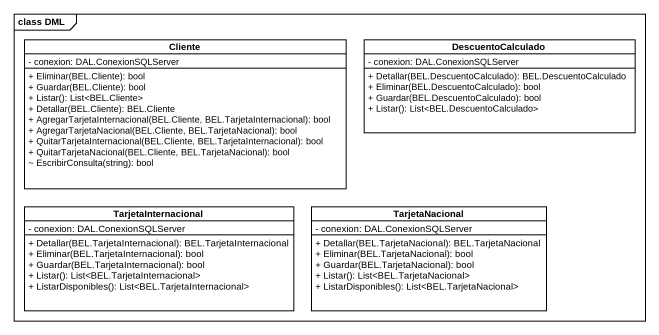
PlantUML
@startuml
mainframe class DML
hide circle
hide empty members
skinparam classAttributeIconSize 0
class Cliente {
  - conexion: DAL.ConexionSQLServer
  + Eliminar(BEL.Cliente): bool
  + Guardar(BEL.Cliente): bool
  + Listar(): List<BEL.Cliente>
  + Detallar(BEL.Cliente): BEL.Cliente
  + AgregarTarjetaInternacional(BEL.Cliente, BEL.TarjetaInternacional): bool
  + AgregarTarjetaNacional(BEL.Cliente, BEL.TarjetaNacional): bool
  + QuitarTarjetaInternacional(BEL.Cliente, BEL.TarjetaInternacional): bool
  + QuitarTarjetaNacional(BEL.Cliente, BEL.TarjetaNacional): bool
  ~ EscribirConsulta(string): bool
}
class DescuentoCalculado {
  - conexion: DAL.ConexionSQLServer
  + Detallar(BEL.DescuentoCalculado): BEL.DescuentoCalculado
  + Eliminar(BEL.DescuentoCalculado): bool
  + Guardar(BEL.DescuentoCalculado): bool
  + Listar(): List<BEL.DescuentoCalculado>
}
class TarjetaInternacional {
  - conexion: DAL.ConexionSQLServer
  + Detallar(BEL.TarjetaInternacional): BEL.TarjetaInternacional
  + Eliminar(BEL.TarjetaInternacional): bool
  + Guardar(BEL.TarjetaInternacional): bool
  + Listar(): List<BEL.TarjetaInternacional>
  + ListarDisponibles(): List<BEL.TarjetaInternacional>
}
class TarjetaNacional {
  - conexion: DAL.ConexionSQLServer
  + Detallar(BEL.TarjetaNacional): BEL.TarjetaNacional
  + Eliminar(BEL.TarjetaNacional): bool
  + Guardar(BEL.TarjetaNacional): bool
  + Listar(): List<BEL.TarjetaNacional>
  + ListarDisponibles(): List<BEL.TarjetaNacional>
}
@enduml
